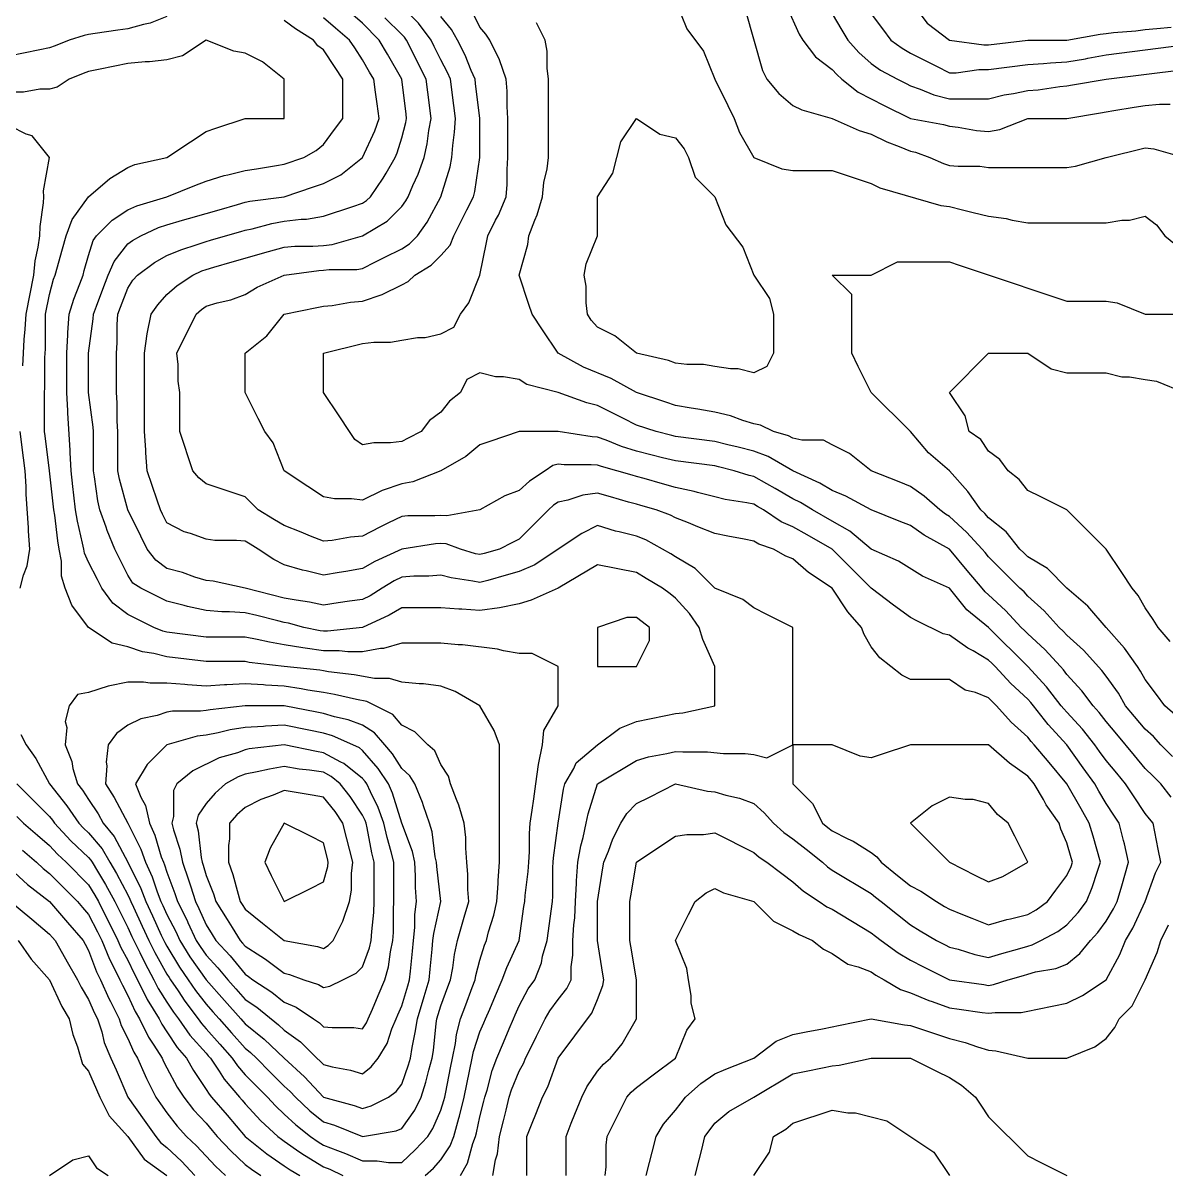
# Model space of a CAD drawing. Header units: inches. Extents: x 794995 to 811195, y 2485918 to 2508058.
# Drawn here: x 802805 to 803681, y 2505212 to 2506091 of the extents above; entities that cross this region are included whole.
import ezdxf

# ---------------------------------------------------------------- set-up
doc = ezdxf.new("R2010")
doc.units = ezdxf.units.IN
doc.header["$MEASUREMENT"] = 0
doc.layers.add('contour', color=7, linetype='Continuous')

msp = doc.modelspace()

# ---------------------------------------------------------------- linework, layer by layer
at = {"layer": 'contour'}
for points in [[(803472.3, 2506125.5), (803498.02, 2506091.22), (803515.16, 2506078.36), (803541.41, 2506074.61), (803545.16, 2506074.61), (803575.16, 2506078.36), (803605.16, 2506078.36), (803630.54, 2506082.98), (803635.16, 2506083.36), (803640.87, 2506084.08), (803657.96, 2506085.56), (803665.16, 2506086.54), (803674.16, 2506087.36), (803685.16, 2506088.36)], [(803305.16, 2506108.36), (803313.73, 2506086.93), (803326.59, 2506069.79), (803335.16, 2506048.36), (803345.16, 2506028.36), (803350.16, 2506018.36), (803354.25, 2506007.45), (803365.16, 2505988.36), (803386.59, 2505979.79), (803395.16, 2505978.36), (803425.16, 2505978.36), (803455.16, 2505968.36), (803461.83, 2505965.03), (803508.49, 2505951.69), (803515.16, 2505950.86), (803525.16, 2505948.36), (803533.16, 2505946.36), (803545.16, 2505943.36), (803558.49, 2505941.69), (803563.16, 2505940.36), (803575.16, 2505938.36), (803635.16, 2505938.36), (803647.16, 2505940.36), (803653.16, 2505940.36), (803665.16, 2505943.36), (803673.73, 2505936.93), (803680.16, 2505928.36), (803688.49, 2505921.69)], [(803165.16, 2505208.36), (803167.16, 2505220.36), (803168.49, 2505225.03), (803170.16, 2505238.36), (803173.16, 2505250.36), (803175.16, 2505258.36), (803177.66, 2505268.36), (803179.44, 2505274.08), (803185.16, 2505288.36), (803188.69, 2505294.83), (803190.16, 2505298.36), (803195.16, 2505308.36), (803198.49, 2505315.03), (803205.16, 2505328.36), (803208.84, 2505334.68), (803215.16, 2505343.36), (803221.83, 2505351.69), (803225.16, 2505358.36), (803225.16, 2505368.36), (803226.41, 2505377.11), (803226.41, 2505388.36), (803227.16, 2505400.36), (803227.79, 2505405.73), (803228.49, 2505418.36), (803229.28, 2505432.48), (803229.28, 2505434.24), (803230.16, 2505448.36), (803232.53, 2505460.99), (803234.25, 2505467.45), (803236.59, 2505478.36), (803238.1, 2505485.42), (803245.16, 2505508.36), (803275.16, 2505526.36), (803284.39, 2505529.13), (803298.49, 2505531.69), (803305.16, 2505533.36), (803310.61, 2505532.91), (803329.7, 2505532.91), (803341.83, 2505531.69), (803358.49, 2505531.69), (803365.16, 2505530.86), (803375.16, 2505528.36), (803395.16, 2505538.36), (803395.16, 2505628.36), (803375.16, 2505638.36), (803365.16, 2505643.36), (803356.59, 2505649.79), (803335.16, 2505658.36), (803320.16, 2505673.36), (803305.16, 2505682.36), (803301.41, 2505684.61), (803295.16, 2505688.36), (803282.22, 2505695.42), (803275.16, 2505698.36), (803261.83, 2505701.69), (803259.01, 2505702.21), (803245.16, 2505706.36), (803233.16, 2505700.36), (803215.16, 2505688.36), (803197.16, 2505676.36), (803185.16, 2505671.22), (803175.16, 2505668.36), (803161.16, 2505664.36), (803155.16, 2505662.65), (803149.7, 2505663.82), (803133.16, 2505666.36), (803125.16, 2505668.36), (803115.93, 2505667.59), (803104.39, 2505667.59), (803095.16, 2505666.93), (803089.44, 2505664.08), (803080.16, 2505658.36), (803070.87, 2505652.65), (803065.16, 2505649.79), (803055.16, 2505648.36), (803046.41, 2505647.11), (803035.16, 2505645.5), (803024.57, 2505647.77), (803014.39, 2505649.13), (803005.16, 2505650.86), (802975.16, 2505658.36), (802950.61, 2505663.82), (802945.16, 2505664.36), (802936.59, 2505666.93), (802927.16, 2505670.36), (802915.16, 2505673.36), (802906.59, 2505679.79), (802900.16, 2505688.36), (802895.16, 2505698.36), (802885.16, 2505718.36), (802878.84, 2505742.05), (802877.66, 2505748.36), (802877.66, 2505778.36), (802877.16, 2505786.36), (802877.16, 2505800.36), (802876.59, 2505808.36), (802876.59, 2505838.36), (802877.16, 2505846.36), (802877.16, 2505860.36), (802877.66, 2505868.36), (802879.7, 2505873.82), (802885.16, 2505888.36), (802889.16, 2505894.36), (802892.66, 2505898.36), (802905.69, 2505907.83), (802915.16, 2505913.36), (802925.75, 2505917.77), (802938.49, 2505921.69), (802945.16, 2505924.08), (802948.49, 2505925.03), (802960.16, 2505928.36), (802971.83, 2505931.69), (802975.16, 2505932.65), (802980.61, 2505933.82), (802995.69, 2505937.83), (803005.16, 2505939.61), (803018.02, 2505941.22), (803022.3, 2505941.22), (803035.16, 2505943.36), (803057.66, 2505950.86), (803065.16, 2505953.36), (803068.16, 2505955.36), (803071.16, 2505958.36), (803081.04, 2505972.48), (803083.16, 2505976.36), (803090.16, 2505988.36), (803091.63, 2505991.89), (803095.16, 2506003.36), (803098.32, 2506015.2), (803098.91, 2506018.36), (803098.49, 2506021.69), (803095.16, 2506048.36), (803084.25, 2506067.45), (803078.02, 2506078.36), (803065.16, 2506091.22), (803055.93, 2506099.13)], [(803221.16, 2505208.36), (803221.16, 2505238.36), (803225.16, 2505248.36), (803228.02, 2505255.5), (803233.16, 2505268.36), (803237.16, 2505276.36), (803245.16, 2505288.36), (803249.77, 2505293.75), (803255.16, 2505298.36), (803264.25, 2505309.27), (803275.16, 2505328.36), (803275.16, 2505358.36), (803270.87, 2505384.08), (803270.16, 2505388.36), (803270.16, 2505418.36), (803270.87, 2505422.65), (803275.16, 2505448.36), (803293.16, 2505460.36), (803305.16, 2505468.36), (803313.73, 2505469.79), (803326.59, 2505469.79), (803335.16, 2505470.86), (803365.16, 2505455.86), (803369.16, 2505452.36), (803375.16, 2505448.36), (803386.59, 2505439.79), (803395.16, 2505433.36), (803403.16, 2505426.36), (803415.16, 2505418.36), (803421.16, 2505414.36), (803425.16, 2505412.36), (803455.16, 2505394.36), (803458.49, 2505391.69), (803462.66, 2505388.36), (803475.69, 2505378.89), (803485.16, 2505373.36), (803495.16, 2505368.36), (803515.16, 2505358.36), (803541.41, 2505354.61), (803545.16, 2505354.08), (803548.91, 2505354.61), (803560.16, 2505358.36), (803571.83, 2505361.69), (803575.16, 2505362.65), (803581.16, 2505364.36), (803596.59, 2505366.93), (803605.16, 2505370.36), (803615.16, 2505378.36), (803623.16, 2505388.36), (803628.84, 2505394.68), (803635.16, 2505403.36), (803640.87, 2505412.65), (803643.73, 2505418.36), (803647.16, 2505430.36), (803652.3, 2505448.36), (803649.28, 2505462.48), (803648.49, 2505465.03), (803645.16, 2505478.36), (803641.16, 2505484.36), (803635.16, 2505493.36), (803629.7, 2505502.91), (803626.59, 2505508.36), (803617.66, 2505520.86), (803605.16, 2505538.36), (803590.76, 2505553.96), (803579.45, 2505568.36), (803577.56, 2505570.76), (803575.16, 2505573.36), (803562.12, 2505585.32), (803550.16, 2505598.36), (803547.66, 2505600.86), (803545.16, 2505603.36), (803533.16, 2505610.36), (803529.28, 2505612.48), (803515.16, 2505622.36), (803510.16, 2505623.36), (803490.16, 2505633.36), (803485.16, 2505635.86), (803472.3, 2505645.5), (803455.16, 2505658.36), (803425.16, 2505688.36), (803406.07, 2505699.27), (803395.16, 2505705.5), (803386.16, 2505709.36), (803372.66, 2505718.36), (803367.89, 2505721.09), (803365.16, 2505722.65), (803359.7, 2505723.82), (803343.16, 2505726.36), (803335.16, 2505728.36), (803321.83, 2505731.69), (803319.28, 2505732.48), (803305.16, 2505735.5), (803295.16, 2505738.36), (803281.16, 2505742.36), (803275.16, 2505744.08), (803271.83, 2505745.03), (803260.16, 2505748.36), (803248.32, 2505751.52), (803245.16, 2505752.65), (803240.54, 2505752.98), (803219.77, 2505752.98), (803215.16, 2505753.36), (803211.16, 2505752.36), (803205.16, 2505748.36), (803193.16, 2505740.36), (803185.16, 2505733.36), (803174.25, 2505729.27), (803155.16, 2505718.36), (803129.77, 2505713.75), (803125.16, 2505714.08), (803120.54, 2505713.75), (803099.77, 2505713.75), (803095.16, 2505713.36), (803085.16, 2505708.36), (803078.49, 2505705.03), (803065.16, 2505698.36), (803055.93, 2505697.59), (803041.83, 2505695.03), (803035.16, 2505694.36), (803025.16, 2505698.36), (803018.02, 2505701.22), (803005.16, 2505706.36), (802997.66, 2505710.86), (802985.16, 2505718.36), (802980.16, 2505723.36), (802975.16, 2505728.36), (802945.16, 2505738.36), (802939.7, 2505742.91), (802935.16, 2505748.36), (802925.16, 2505778.36), (802925.16, 2505808.36), (802923.73, 2505816.93), (802923.73, 2505829.79), (802922.66, 2505838.36), (802937.66, 2505868.36), (802941.63, 2505871.89), (802945.16, 2505874.36), (802953.73, 2505876.93), (802964.25, 2505879.27), (802975.16, 2505883.36), (802984.39, 2505889.13), (803005.16, 2505898.36), (803031.63, 2505901.89), (803035.16, 2505902.11), (803039.45, 2505902.65), (803060.87, 2505902.65), (803065.16, 2505903.36), (803075.16, 2505908.36), (803081.83, 2505911.69), (803095.16, 2505918.36), (803101.16, 2505922.36), (803107.16, 2505928.36), (803114.57, 2505938.95), (803125.16, 2505958.36), (803132.22, 2505981.3), (803133.73, 2505988.36), (803134.39, 2505997.59), (803135.75, 2506007.77), (803136.41, 2506018.36), (803135.16, 2506028.36), (803132.66, 2506048.36), (803130.38, 2506053.58), (803125.16, 2506063.36), (803120.16, 2506073.36), (803117.66, 2506078.36), (803108.02, 2506091.22), (803095.16, 2506104.08)], [(803685.16, 2505498.36), (803677.16, 2505508.36), (803671.16, 2505514.36), (803665.16, 2505520.36), (803656.98, 2505530.18), (803643.34, 2505546.54), (803635.16, 2505556.36), (803629.94, 2505563.14), (803625.16, 2505568.36), (803616.59, 2505579.79), (803605.16, 2505592.36), (803602.55, 2505595.75), (803600.16, 2505598.36), (803588.2, 2505611.4), (803575.16, 2505623.36), (803572.66, 2505625.86), (803570.16, 2505628.36), (803558.2, 2505641.4), (803545.16, 2505653.36), (803542.43, 2505655.63), (803540.16, 2505658.36), (803528.79, 2505672), (803515.16, 2505688.36), (803495.75, 2505698.95), (803485.16, 2505706.36), (803476.59, 2505709.79), (803455.16, 2505718.36), (803435.75, 2505728.95), (803425.16, 2505733.36), (803415.69, 2505738.89), (803395.16, 2505748.36), (803376.07, 2505759.27), (803365.16, 2505763.36), (803353.16, 2505766.36), (803345.16, 2505768.36), (803335.16, 2505770.86), (803305.16, 2505774.61), (803302.16, 2505775.36), (803290.16, 2505778.36), (803275.16, 2505783.36), (803265.16, 2505788.36), (803258.49, 2505791.69), (803245.16, 2505798.36), (803237.16, 2505800.36), (803215.16, 2505808.36), (803191.16, 2505814.36), (803185.16, 2505818.36), (803173.16, 2505820.36), (803167.16, 2505820.36), (803155.16, 2505823.36), (803145.16, 2505818.36), (803140.16, 2505808.36), (803131.83, 2505801.69), (803125.16, 2505793.36), (803116.59, 2505786.93), (803110.16, 2505778.36), (803100.16, 2505773.36), (803095.16, 2505770.86), (803086.59, 2505769.79), (803073.73, 2505769.79), (803065.16, 2505768.36), (803059.16, 2505772.36), (803055.16, 2505778.36), (803047.16, 2505790.36), (803035.16, 2505808.36), (803035.16, 2505838.36), (803065.16, 2505845.86), (803073.73, 2505846.93), (803086.59, 2505846.93), (803095.16, 2505848.36), (803107.16, 2505850.36), (803113.16, 2505850.36), (803125.16, 2505853.36), (803135.16, 2505858.36), (803140.16, 2505868.36), (803146.59, 2505876.93), (803155.16, 2505898.36), (803160.16, 2505923.36), (803161.16, 2505928.36), (803167.16, 2505940.36), (803169.28, 2505944.24), (803175.16, 2505958.36), (803175.93, 2505967.59), (803175.93, 2505979.13), (803176.59, 2505988.36), (803176.59, 2506018.36), (803175.93, 2506027.59), (803175.93, 2506039.13), (803175.16, 2506048.36), (803170.16, 2506063.36), (803162.66, 2506078.36), (803159.77, 2506082.98), (803155.16, 2506088.36), (803148.49, 2506101.69)], [(803358.49, 2506101.69), (803371.83, 2506055.03), (803375.16, 2506048.36), (803384.25, 2506037.45), (803395.16, 2506028.36), (803401.83, 2506025.03), (803425.16, 2506018.36), (803445.93, 2506009.13), (803455.16, 2506006.36), (803467.16, 2506000.36), (803476.59, 2505996.93), (803485.16, 2505993.36), (803489.16, 2505992.36), (803500.16, 2505988.36), (803510.54, 2505983.75), (803515.16, 2505982.36), (803521.83, 2505981.69), (803538.49, 2505981.69), (803545.16, 2505980.86), (803605.16, 2505980.86), (803611.83, 2505981.69), (803635.16, 2505988.36), (803665.16, 2505995.86), (803671.83, 2505995.03), (803695.16, 2505988.36)], [(803390.54, 2506103.75), (803399.77, 2506082.98), (803402.66, 2506078.36), (803412.3, 2506065.5), (803425.16, 2506055.86), (803428.69, 2506051.89), (803432.66, 2506048.36), (803445.16, 2506038.36), (803465.16, 2506028.36), (803485.16, 2506018.36), (803510.54, 2506013.75), (803515.16, 2506012.36), (803521.83, 2506011.69), (803535.93, 2506009.13), (803545.16, 2506008.36), (803553.73, 2506009.79), (803575.16, 2506018.36), (803605.16, 2506018.36), (803630.87, 2506022.65), (803635.16, 2506023.36), (803641.16, 2506024.36), (803656.59, 2506026.93), (803665.16, 2506028.36), (803676.07, 2506029.27), (803684.25, 2506029.27)], [(803425.16, 2506098.36), (803432.66, 2506085.86), (803437.16, 2506078.36), (803445.69, 2506068.89), (803455.16, 2506060.36), (803462.22, 2506055.42), (803475.16, 2506048.36), (803481.83, 2506045.03), (803485.16, 2506043.36), (803492.66, 2506040.86), (803503.16, 2506036.36), (803515.16, 2506033.36), (803545.16, 2506033.36), (803557.16, 2506036.36), (803564.25, 2506037.45), (803575.16, 2506039.79), (803583.16, 2506040.36), (803599.7, 2506042.91), (803605.16, 2506043.36), (803609.45, 2506044.08), (803635.16, 2506048.36), (803695.16, 2506055.86)], [(803455.16, 2506098.36), (803463.73, 2506086.93), (803470.16, 2506078.36), (803478.84, 2506072.05), (803485.16, 2506068.36), (803498.49, 2506061.69), (803505.16, 2506058.36), (803515.16, 2506053.36), (803520.16, 2506053.36), (803537.66, 2506055.86), (803545.16, 2506055.86), (803575.16, 2506059.61), (803587.16, 2506060.36), (803592.53, 2506060.99), (803605.16, 2506061.69), (803619.44, 2506064.08), (803621.31, 2506064.52), (803635.16, 2506067.11), (803695.16, 2506074.61)], [(802915.16, 2506096.36), (802902.3, 2506091.22), (802897.16, 2506090.36), (802885.16, 2506086.93), (802877.66, 2506085.86), (802860.16, 2506083.36), (802855.16, 2506082.65), (802851.63, 2506081.89), (802840.16, 2506078.36), (802829.45, 2506074.08), (802825.16, 2506072.36), (802817.66, 2506070.86), (802805.16, 2506068.36), (802795.16, 2506066.36)], [(803113.16, 2505208.36), (803119.44, 2505214.08), (803125.16, 2505220.36), (803132.36, 2505231.16), (803135.16, 2505238.36), (803139.01, 2505252.21), (803139.56, 2505253.96), (803143.16, 2505268.36), (803145.16, 2505278.36), (803149.16, 2505298.36), (803150.16, 2505303.36), (803155.16, 2505318.36), (803158.16, 2505325.36), (803159.45, 2505328.36), (803162.66, 2505335.86), (803167.16, 2505346.36), (803172.3, 2505358.36), (803175.69, 2505367.83), (803185.16, 2505388.36), (803188.91, 2505414.61), (803189.45, 2505418.36), (803189.77, 2505422.98), (803192.22, 2505441.3), (803192.66, 2505448.36), (803193.16, 2505456.36), (803193.16, 2505470.36), (803193.73, 2505478.36), (803195.16, 2505488.36), (803196.41, 2505497.11), (803198.02, 2505508.36), (803200.16, 2505523.36), (803203.16, 2505538.36), (803204.25, 2505549.27), (803215.16, 2505568.36), (803215.16, 2505598.36), (803195.16, 2505608.36), (803185.16, 2505608.36), (803173.16, 2505610.36), (803168.49, 2505611.69), (803141.83, 2505615.03), (803138.49, 2505615.03), (803125.16, 2505616.36), (803095.16, 2505616.36), (803081.31, 2505612.21), (803079.01, 2505612.21), (803065.16, 2505609.61), (803053.91, 2505609.61), (803047.16, 2505610.36), (803035.16, 2505610.36), (803021.04, 2505612.48), (803019.44, 2505612.65), (803005.16, 2505615.03), (802993.73, 2505616.93), (802984.39, 2505619.13), (802975.16, 2505620.86), (802945.16, 2505620.86), (802915.16, 2505624.61), (802912.16, 2505625.36), (802905.16, 2505628.36), (802891.83, 2505635.03), (802885.16, 2505638.36), (802873.73, 2505646.93), (802865.16, 2505658.36), (802861.83, 2505665.03), (802855.16, 2505678.36), (802852, 2505685.2), (802851.41, 2505688.36), (802850.54, 2505692.98), (802846.59, 2505709.79), (802845.16, 2505718.36), (802843.91, 2505729.61), (802843.16, 2505736.36), (802841.83, 2505748.36), (802841.04, 2505762.48), (802841.04, 2505764.24), (802839.28, 2505792.48), (802839.28, 2505794.24), (802838.49, 2505808.36), (802838.49, 2505838.36), (802839.28, 2505852.48), (802839.28, 2505854.24), (802840.16, 2505868.36), (802843.73, 2505879.79), (802848.49, 2505891.69), (802850.87, 2505898.36), (802851.83, 2505901.69), (802855.16, 2505913.36), (802858.69, 2505924.83), (802861.16, 2505928.36), (802873.16, 2505940.36), (802885.16, 2505948.36), (802892.22, 2505951.3), (802915.16, 2505958.36), (802936.59, 2505966.93), (802945.16, 2505970.36), (802959.01, 2505974.52), (802961.83, 2505975.03), (802975.16, 2505978.36), (802983.73, 2505979.79), (802999.16, 2505982.36), (803005.16, 2505983.36), (803020.16, 2505988.36), (803029.7, 2505993.82), (803035.16, 2505998.36), (803043.73, 2506009.79), (803050.16, 2506018.36), (803050.16, 2506048.36), (803044.16, 2506057.36), (803035.16, 2506070.86), (803030.87, 2506074.08), (803027.66, 2506078.36), (803013.73, 2506086.93), (803005.16, 2506093.36)], [(803140.16, 2505208.36), (803145.69, 2505217.83), (803149.7, 2505232.91), (803151.83, 2505238.36), (803152.55, 2505240.97), (803155.16, 2505253.36), (803158.16, 2505265.36), (803158.91, 2505268.36), (803160.61, 2505273.82), (803164.63, 2505288.89), (803168.02, 2505298.36), (803173.16, 2505310.36), (803177.66, 2505320.86), (803180.87, 2505328.36), (803182.16, 2505331.36), (803185.16, 2505338.36), (803192.22, 2505351.3), (803197.16, 2505358.36), (803202.3, 2505371.22), (803203.16, 2505376.36), (803206.59, 2505388.36), (803210.87, 2505418.36), (803211.16, 2505422.36), (803211.16, 2505444.36), (803211.41, 2505448.36), (803211.63, 2505451.89), (803215.16, 2505478.36), (803219.16, 2505504.36), (803220.16, 2505508.36), (803227.16, 2505520.36), (803229.01, 2505524.52), (803245.16, 2505538.36), (803262.3, 2505551.22), (803275.16, 2505556.36), (803285.16, 2505558.36), (803297.66, 2505560.86), (803305.16, 2505562.36), (803310.61, 2505562.91), (803335.16, 2505568.36), (803335.16, 2505598.36), (803325.93, 2505619.13), (803323.16, 2505628.36), (803315.75, 2505638.95), (803305.16, 2505650.86), (803300.87, 2505654.08), (803295.16, 2505658.36), (803282.66, 2505665.86), (803275.16, 2505670.36), (803245.16, 2505676.36), (803215.16, 2505658.36), (803194.39, 2505649.13), (803185.16, 2505646.36), (803170.16, 2505643.36), (803155.16, 2505641.22), (803141.31, 2505642.21), (803139.01, 2505642.21), (803125.16, 2505643.36), (803095.16, 2505643.36), (803085.69, 2505637.83), (803065.16, 2505628.36), (803038.16, 2505625.36), (803035.16, 2505625.36), (803032.55, 2505625.75), (803020.16, 2505628.36), (803008.32, 2505631.52), (803005.16, 2505632.11), (803000.16, 2505633.36), (802984.16, 2505637.36), (802975.16, 2505639.61), (802963.16, 2505640.36), (802957.16, 2505640.36), (802945.16, 2505641.22), (802931.04, 2505644.24), (802928.49, 2505645.03), (802915.16, 2505648.36), (802908.49, 2505651.69), (802895.16, 2505658.36), (802889.16, 2505662.36), (802885.16, 2505668.36), (802878.49, 2505681.69), (802875.16, 2505688.36), (802869.28, 2505702.48), (802868.49, 2505705.03), (802863.73, 2505718.36), (802862.22, 2505725.42), (802859.77, 2505743.75), (802858.91, 2505748.36), (802858.91, 2505778.36), (802858.69, 2505781.89), (802855.16, 2505808.36), (802855.16, 2505838.36), (802858.69, 2505864.83), (802858.91, 2505868.36), (802861.16, 2505874.36), (802866.07, 2505887.45), (802870.16, 2505898.36), (802874.72, 2505908.8), (802885.16, 2505922.36), (802888.69, 2505924.83), (802895.16, 2505928.36), (802908.84, 2505934.68), (802915.16, 2505936.93), (802927.16, 2505940.36), (802931.83, 2505941.69), (802945.16, 2505945.5), (802955.16, 2505948.36), (802969.16, 2505952.36), (802975.16, 2505954.08), (802978.69, 2505954.83), (803005.16, 2505958.36), (803027.66, 2505965.86), (803035.16, 2505968.36), (803048.49, 2505975.03), (803065.16, 2505988.36), (803074.63, 2506008.89), (803078.02, 2506018.36), (803076.41, 2506029.61), (803075.16, 2506038.36), (803073.73, 2506048.36), (803070.61, 2506053.82), (803065.16, 2506063.36), (803059.16, 2506072.36), (803055.16, 2506078.36), (803044.39, 2506087.59), (803035.16, 2506095.5)], [(803191.16, 2505208.36), (803191.16, 2505238.36), (803195.16, 2505248.36), (803198.02, 2505255.5), (803203.16, 2505268.36), (803207.16, 2505276.36), (803215.16, 2505298.36), (803228.02, 2505315.5), (803237.66, 2505328.36), (803240.87, 2505332.65), (803245.16, 2505343.36), (803249.45, 2505354.08), (803250.16, 2505358.36), (803249.45, 2505362.65), (803245.16, 2505388.36), (803245.16, 2505418.36), (803249.45, 2505444.08), (803250.16, 2505448.36), (803253.73, 2505456.93), (803257.16, 2505466.36), (803263.16, 2505478.36), (803267.66, 2505485.86), (803275.16, 2505493.36), (803285.16, 2505498.36), (803305.16, 2505508.36), (803329.7, 2505502.91), (803335.16, 2505502.36), (803343.73, 2505499.79), (803354.25, 2505497.45), (803365.16, 2505493.36), (803373.16, 2505486.36), (803380.16, 2505478.36), (803388.1, 2505471.3), (803395.16, 2505466.36), (803405.16, 2505458.36), (803417.66, 2505448.36), (803421.63, 2505444.83), (803425.16, 2505442.36), (803455.16, 2505424.36), (803458.49, 2505421.69), (803462.66, 2505418.36), (803475.16, 2505408.36), (803485.16, 2505400.36), (803492.66, 2505395.86), (803505.16, 2505388.36), (803511.83, 2505385.03), (803515.16, 2505383.36), (803521.83, 2505381.69), (803534.57, 2505377.77), (803545.16, 2505375.5), (803555.16, 2505378.36), (803569.16, 2505382.36), (803575.16, 2505384.08), (803578.49, 2505385.03), (803585.16, 2505388.36), (803598.1, 2505395.42), (803605.16, 2505400.36), (803613.73, 2505409.79), (803620.16, 2505418.36), (803624.57, 2505428.95), (803628.49, 2505441.69), (803630.87, 2505448.36), (803625.16, 2505468.36), (803622.3, 2505478.36), (803616.07, 2505489.27), (803605.16, 2505508.36), (803591.52, 2505524.72), (803580.16, 2505538.36), (803577.77, 2505540.97), (803575.16, 2505544.36), (803562.53, 2505555.73), (803551.16, 2505568.36), (803548.02, 2505571.22), (803545.16, 2505574.36), (803535.16, 2505578.36), (803527.16, 2505580.36), (803515.16, 2505588.36), (803485.16, 2505588.36), (803478.49, 2505591.69), (803461.83, 2505605.03), (803455.16, 2505613.36), (803449.7, 2505622.91), (803447.66, 2505628.36), (803437.16, 2505640.36), (803425.16, 2505658.36), (803407.16, 2505670.36), (803395.16, 2505680.86), (803389.7, 2505682.91), (803380.16, 2505688.36), (803368.91, 2505692.11), (803365.16, 2505694.36), (803357.66, 2505695.86), (803345.16, 2505698.36), (803335.16, 2505700.36), (803322.3, 2505705.5), (803315.16, 2505708.36), (803305.16, 2505712.36), (803301.16, 2505714.36), (803290.16, 2505718.36), (803278.49, 2505721.69), (803275.16, 2505722.65), (803269.16, 2505724.36), (803255.16, 2505728.36), (803245.16, 2505731.22), (803233.91, 2505729.61), (803222.66, 2505725.86), (803215.16, 2505724.36), (803211.63, 2505721.89), (803207.66, 2505718.36), (803185.16, 2505695.86), (803180.16, 2505693.36), (803170.16, 2505688.36), (803158.49, 2505685.03), (803155.16, 2505684.08), (803151.63, 2505684.83), (803140.16, 2505688.36), (803129.16, 2505692.36), (803125.16, 2505692.65), (803121.16, 2505692.36), (803095.16, 2505688.36), (803074.63, 2505678.89), (803065.16, 2505673.36), (803052.3, 2505671.22), (803047.16, 2505670.36), (803035.16, 2505668.36), (803021.83, 2505671.69), (803019.01, 2505672.21), (803005.16, 2505676.36), (802997.16, 2505680.36), (802985.16, 2505688.36), (802978.91, 2505692.11), (802975.16, 2505694.36), (802968.49, 2505695.03), (802951.83, 2505695.03), (802945.16, 2505695.86), (802933.16, 2505700.36), (802928.49, 2505701.69), (802915.16, 2505708.36), (802911.83, 2505715.03), (802910.16, 2505718.36), (802907.66, 2505725.86), (802900.16, 2505748.36), (802899.01, 2505762.21), (802899.01, 2505764.52), (802898.02, 2505778.36), (802898.02, 2505838.36), (802900.16, 2505853.36), (802903.16, 2505868.36), (802908.1, 2505875.42), (802915.16, 2505883.36), (802923.16, 2505890.36), (802935.16, 2505898.36), (802942, 2505901.52), (802945.16, 2505902.65), (802951.16, 2505904.36), (802965.16, 2505908.36), (802975.16, 2505911.22), (802988.49, 2505915.03), (802993.16, 2505916.36), (803005.16, 2505919.79), (803013.16, 2505920.36), (803027.16, 2505920.36), (803035.16, 2505920.86), (803041.83, 2505921.69), (803065.16, 2505928.36), (803083.91, 2505939.61), (803095.16, 2505950.86), (803098.32, 2505955.2), (803100.16, 2505958.36), (803103.73, 2505966.93), (803107.79, 2505975.73), (803112.3, 2505988.36), (803114.57, 2505998.95), (803115.93, 2506009.13), (803117.66, 2506018.36), (803115.16, 2506038.36), (803113.91, 2506048.36), (803107.66, 2506060.86), (803102.66, 2506070.86), (803098.91, 2506078.36), (803097.3, 2506080.5), (803095.16, 2506082.65), (803082.3, 2506095.5)], [(803251.16, 2505208.36), (803251.83, 2505215.03), (803251.83, 2505231.69), (803252.66, 2505238.36), (803267.66, 2505268.36), (803271.16, 2505272.36), (803275.16, 2505275.86), (803288.02, 2505285.5), (803305.16, 2505298.36), (803313.73, 2505319.79), (803320.16, 2505328.36), (803317.16, 2505340.36), (803317.16, 2505346.36), (803315.16, 2505358.36), (803313.73, 2505366.93), (803305.16, 2505388.36), (803315.16, 2505408.36), (803320.16, 2505418.36), (803328.49, 2505425.03), (803335.16, 2505428.36), (803341.83, 2505425.03), (803365.16, 2505418.36), (803380.16, 2505403.36), (803395.16, 2505395.86), (803399.77, 2505392.98), (803410.16, 2505388.36), (803418.49, 2505381.69), (803425.16, 2505378.36), (803437.16, 2505370.36), (803445.16, 2505368.36), (803455.16, 2505364.36), (803458.69, 2505361.89), (803465.16, 2505358.36), (803477.66, 2505350.86), (803485.16, 2505348.36), (803499.28, 2505342.48), (803501.83, 2505341.69), (803515.16, 2505336.93), (803522.66, 2505335.86), (803540.16, 2505333.36), (803545.16, 2505332.65), (803550.16, 2505333.36), (803570.16, 2505333.36), (803575.16, 2505334.36), (803582.66, 2505335.86), (803595.16, 2505338.36), (803605.16, 2505340.36), (803617.16, 2505346.36), (803635.16, 2505358.36), (803645.75, 2505377.77), (803650.16, 2505388.36), (803655.69, 2505397.83), (803665.16, 2505418.36), (803673.16, 2505440.36), (803677.16, 2505448.36), (803675.16, 2505458.36), (803671.16, 2505478.36), (803668.49, 2505481.69), (803665.16, 2505485.86), (803656.16, 2505499.36), (803650.16, 2505508.36), (803643.34, 2505516.54), (803635.16, 2505526.36), (803630.16, 2505533.36), (803626.59, 2505538.36), (803617.16, 2505550.36), (803605.16, 2505563.36), (803602.76, 2505565.96), (803600.87, 2505568.36), (803589.56, 2505582.76), (803575.16, 2505598.36), (803545.16, 2505628.36), (803528.49, 2505641.69), (803515.16, 2505658.36), (803494.39, 2505667.59), (803475.93, 2505679.13), (803455.16, 2505688.36), (803438.79, 2505702), (803425.16, 2505709.79), (803410.16, 2505718.36), (803400.87, 2505724.08), (803395.16, 2505726.93), (803381.52, 2505734.72), (803375.16, 2505738.36), (803365.16, 2505744.08), (803361.63, 2505744.83), (803350.16, 2505748.36), (803338.16, 2505751.36), (803335.16, 2505752.11), (803305.16, 2505755.86), (803295.16, 2505758.36), (803287.16, 2505760.36), (803275.16, 2505763.36), (803263.73, 2505766.93), (803251.83, 2505771.69), (803245.16, 2505774.08), (803241.16, 2505774.36), (803215.16, 2505778.36), (803185.16, 2505778.36), (803162.66, 2505770.86), (803155.16, 2505768.36), (803144.25, 2505759.27), (803125.16, 2505748.36), (803103.73, 2505739.79), (803095.16, 2505738.36), (803080.16, 2505733.36), (803065.16, 2505725.86), (803056.59, 2505726.93), (803043.73, 2505726.93), (803035.16, 2505728.36), (803023.16, 2505736.36), (803005.16, 2505748.36), (802996.59, 2505769.79), (802990.16, 2505778.36), (802985.16, 2505788.36), (802975.16, 2505808.36), (802975.16, 2505838.36), (802991.83, 2505851.69), (803005.16, 2505868.36), (803030.16, 2505873.36), (803035.16, 2505874.36), (803041.83, 2505875.03), (803055.93, 2505877.59), (803065.16, 2505878.36), (803080.16, 2505883.36), (803095.16, 2505890.86), (803100.16, 2505893.36), (803105.16, 2505898.36), (803117.66, 2505905.86), (803125.16, 2505913.36), (803132.22, 2505921.3), (803135.16, 2505928.36), (803141.83, 2505941.69), (803145.16, 2505948.36), (803150.16, 2505958.36), (803151.16, 2505962.36), (803155.16, 2505988.36), (803155.16, 2506018.36), (803151.83, 2506045.03), (803151.41, 2506048.36), (803148.49, 2506055.03), (803143.73, 2506066.93), (803138.02, 2506078.36), (803133.34, 2506086.54), (803125.16, 2506096.36)], [(803686.16, 2505529.36), (803677.16, 2505538.36), (803671.47, 2505544.68), (803665.16, 2505550.36), (803656.98, 2505560.18), (803650.16, 2505568.36), (803644.63, 2505577.83), (803635.16, 2505590.86), (803632, 2505595.2), (803617.79, 2505610.99), (803605.16, 2505622.36), (803602.3, 2505625.5), (803599.16, 2505628.36), (803587.79, 2505640.99), (803575.16, 2505652.36), (803572.3, 2505655.5), (803569.16, 2505658.36), (803557.16, 2505670.36), (803545.16, 2505682.36), (803542.43, 2505685.63), (803540.16, 2505688.36), (803528.2, 2505701.4), (803515.16, 2505713.36), (803512, 2505715.2), (803507.66, 2505718.36), (803495.75, 2505728.95), (803485.16, 2505736.36), (803476.59, 2505739.79), (803455.16, 2505748.36), (803438.49, 2505761.69), (803425.16, 2505768.36), (803418.49, 2505771.69), (803401.83, 2505771.69), (803395.16, 2505773.36), (803391.83, 2505775.03), (803380.16, 2505778.36), (803370.16, 2505783.36), (803365.16, 2505784.36), (803356.59, 2505786.93), (803347.16, 2505790.36), (803335.16, 2505793.36), (803322.3, 2505795.5), (803317.16, 2505796.36), (803305.16, 2505798.36), (803297.66, 2505800.86), (803275.16, 2505808.36), (803255.75, 2505818.95), (803234.57, 2505827.77), (803215.16, 2505838.36), (803203.16, 2505856.36), (803195.16, 2505868.36), (803192.66, 2505875.86), (803185.16, 2505898.36), (803191.83, 2505921.69), (803192.66, 2505928.36), (803197.16, 2505940.36), (803199.01, 2505944.52), (803203.16, 2505958.36), (803204.25, 2505969.27), (803206.59, 2505979.79), (803207.66, 2505988.36), (803207.66, 2506048.36), (803206.59, 2506056.93), (803206.59, 2506069.79), (803205.16, 2506078.36), (803198.49, 2506091.69)], [(802803.16, 2505546.36), (802807.16, 2505538.36), (802814.57, 2505527.77), (802825.16, 2505508.36), (802838.49, 2505491.69), (802847.66, 2505478.36), (802851.29, 2505474.49), (802855.16, 2505470.86), (802865.44, 2505458.65), (802871.52, 2505448.36), (802876.59, 2505439.79), (802885.16, 2505423.36), (802886.83, 2505420.03), (802887.47, 2505418.36), (802889.45, 2505414.08), (802896.21, 2505399.41), (802901.31, 2505388.36), (802905.93, 2505379.13), (802915.16, 2505362.65), (802916.78, 2505359.98), (802917.89, 2505358.36), (802923.73, 2505349.79), (802928.87, 2505342.08), (802939.16, 2505328.36), (802941.63, 2505324.83), (802945.16, 2505320.86), (802955.75, 2505308.95), (802965.16, 2505298.36), (802969.16, 2505292.36), (802975.16, 2505285.5), (802992.3, 2505268.36), (802998.49, 2505261.69), (803005.16, 2505255.5), (803014.05, 2505247.25), (803025.16, 2505238.36), (803031.02, 2505234.22), (803035.16, 2505231.69), (803046.07, 2505227.45), (803052.12, 2505225.32), (803065.16, 2505219.61), (803076.41, 2505219.61), (803085.16, 2505218.36), (803095.16, 2505218.36), (803105.59, 2505227.93), (803115.16, 2505238.36), (803119.16, 2505244.36), (803125.16, 2505258.36), (803127.56, 2505265.96), (803128.16, 2505268.36), (803128.91, 2505272.11), (803132.66, 2505290.86), (803134.16, 2505298.36), (803136.41, 2505309.61), (803137.16, 2505316.36), (803140.16, 2505328.36), (803144.25, 2505339.27), (803149.16, 2505352.36), (803151.41, 2505358.36), (803152, 2505361.52), (803155.16, 2505373.36), (803158.69, 2505384.83), (803160.16, 2505388.36), (803161.83, 2505395.03), (803165.75, 2505407.77), (803168.02, 2505418.36), (803169.01, 2505432.21), (803169.01, 2505434.52), (803170.16, 2505448.36), (803170.16, 2505538.36), (803166.07, 2505549.27), (803155.16, 2505568.36), (803136.07, 2505579.27), (803125.16, 2505583.36), (803111.83, 2505585.03), (803108.49, 2505585.03), (803095.16, 2505586.36), (803085.93, 2505589.13), (803074.39, 2505589.13), (803058.84, 2505592.05), (803039.16, 2505594.36), (803035.16, 2505595.03), (803032.3, 2505595.5), (803005.16, 2505598.36), (802978.32, 2505601.52), (802975.16, 2505602.11), (802945.16, 2505602.11), (802915.16, 2505605.86), (802905.16, 2505608.36), (802896.41, 2505609.61), (802885.16, 2505613.36), (802873.16, 2505616.36), (802855.16, 2505628.36), (802842.3, 2505645.5), (802837.16, 2505658.36), (802834.39, 2505667.59), (802834.39, 2505679.13), (802832.66, 2505688.36), (802831.47, 2505694.68), (802829.16, 2505714.36), (802828.49, 2505718.36), (802825.16, 2505748.36), (802821.83, 2505775.03), (802821.41, 2505778.36), (802821.41, 2505808.36), (802821.63, 2505811.89), (802821.63, 2505834.83), (802821.83, 2505838.36), (802822, 2505841.52), (802822, 2505865.2), (802822.16, 2505868.36), (802825.16, 2505883.36), (802828.32, 2505895.2), (802829.45, 2505898.36), (802835.16, 2505918.36), (802838.02, 2505928.36), (802842.53, 2505940.99), (802855.16, 2505958.36), (802871.31, 2505972.21), (802885.16, 2505980.86), (802890.61, 2505982.91), (802915.16, 2505988.36), (802933.16, 2506000.36), (802945.16, 2506008.36), (802952.66, 2506010.86), (802975.16, 2506018.36), (803005.16, 2506018.36), (803005.16, 2506048.36), (802988.49, 2506061.69), (802975.16, 2506068.36), (802966.59, 2506069.79), (802945.16, 2506078.36), (802927.16, 2506066.36), (802915.16, 2506063.36), (802901.83, 2506061.69), (802898.49, 2506061.69), (802885.16, 2506060.36), (802875.16, 2506058.36), (802862.66, 2506055.86), (802855.16, 2506054.36), (802850.87, 2506052.65), (802840.16, 2506048.36), (802831.16, 2506042.36), (802825.16, 2506040.86), (802817.66, 2506040.86), (802805.16, 2506038.36), (802795.16, 2506038.36)], [(802804.63, 2505828.89), (802805.16, 2505838.36), (802805.75, 2505848.95), (802806.59, 2505856.93), (802807.16, 2505868.36), (802813.16, 2505898.36), (802814.25, 2505909.27), (802816.59, 2505919.79), (802817.66, 2505928.36), (802818.1, 2505935.42), (802820.54, 2505953.75), (802820.87, 2505958.36), (802820.54, 2505962.98), (802825.16, 2505988.36), (802811.83, 2506005.03), (802807.16, 2506006.36), (802795.16, 2506012.36)], [(803688.1, 2505561.3), (803680.16, 2505568.36), (803673.73, 2505576.93), (803665.16, 2505588.36), (803661.63, 2505594.83), (803659.16, 2505598.36), (803649.28, 2505612.48), (803635.16, 2505628.36), (803621.31, 2505644.52), (803605.16, 2505658.36), (803590.16, 2505673.36), (803575.16, 2505682.36), (803572.16, 2505685.36), (803569.16, 2505688.36), (803558.49, 2505701.69), (803545.16, 2505712.36), (803542.3, 2505715.5), (803539.16, 2505718.36), (803529.28, 2505732.48), (803515.16, 2505748.36), (803499.01, 2505762.21), (803485.16, 2505778.36), (803455.16, 2505808.36), (803445.16, 2505828.36), (803440.16, 2505838.36), (803440.16, 2505883.36), (803425.16, 2505898.36), (803455.16, 2505898.36), (803475.16, 2505908.36), (803515.16, 2505908.36), (803522.66, 2505905.86), (803567.66, 2505890.86), (803575.16, 2505888.36), (803605.16, 2505878.36), (803635.16, 2505878.36), (803643.73, 2505876.93), (803665.16, 2505868.36), (803695.16, 2505868.36)], [(803684.25, 2505617.45), (803675.16, 2505628.36), (803671.16, 2505634.36), (803665.16, 2505643.36), (803659.7, 2505652.91), (803655.16, 2505658.36), (803647.16, 2505670.36), (803635.16, 2505688.36), (803605.16, 2505718.36), (803585.16, 2505728.36), (803575.16, 2505733.36), (803568.49, 2505741.69), (803560.16, 2505748.36), (803553.73, 2505756.93), (803545.16, 2505763.36), (803539.16, 2505772.36), (803530.16, 2505778.36), (803527.16, 2505790.36), (803515.16, 2505808.36), (803545.16, 2505838.36), (803575.16, 2505838.36), (803593.16, 2505826.36), (803605.16, 2505823.36), (803635.16, 2505823.36), (803647.16, 2505820.36), (803653.16, 2505820.36), (803665.16, 2505818.36), (803673.73, 2505816.93), (803695.16, 2505808.36)], [(802802.66, 2505658.36), (802805.16, 2505668.36), (802808.02, 2505675.5), (802810.16, 2505688.36), (802809.01, 2505702.21), (802809.01, 2505704.52), (802807.16, 2505730.36), (802807.16, 2505736.36), (802806.41, 2505748.36), (802805.16, 2505758.36), (802802.66, 2505778.36)], [(802800.16, 2505508.36), (802812.66, 2505495.86), (802825.16, 2505483.36), (802827.38, 2505480.58), (802828.91, 2505478.36), (802841.61, 2505464.81), (802855.16, 2505452.11), (802856.87, 2505450.08), (802857.89, 2505448.36), (802861.83, 2505441.69), (802868.13, 2505431.33), (802875.16, 2505418.36), (802878.49, 2505411.69), (802885.16, 2505398.36), (802888.32, 2505391.52), (802889.77, 2505388.36), (802894.39, 2505379.13), (802898.13, 2505371.33), (802905.16, 2505358.36), (802908.49, 2505351.69), (802915.16, 2505341.22), (802920.3, 2505333.5), (802924.16, 2505328.36), (802932.81, 2505316.01), (802945.16, 2505302.11), (802946.92, 2505300.13), (802948.49, 2505298.36), (802955.16, 2505288.36), (802959.01, 2505282.21), (802970.87, 2505268.36), (802972.85, 2505266.05), (802975.16, 2505263.36), (802987.16, 2505250.36), (803000.16, 2505238.36), (803002.94, 2505236.14), (803005.16, 2505234.61), (803017.16, 2505226.36), (803020.68, 2505223.88), (803035.16, 2505215.03), (803039.96, 2505213.16), (803050.16, 2505208.36)], [(802800.16, 2505483.36), (802805.16, 2505478.36), (802815.93, 2505469.13), (802825.16, 2505461.22), (802831.37, 2505454.57), (802838.02, 2505448.36), (802855.16, 2505431.22), (802860.02, 2505423.23), (802862.66, 2505418.36), (802877.66, 2505388.36), (802879.87, 2505383.07), (802885.16, 2505373.36), (802890.02, 2505363.23), (802892.66, 2505358.36), (802900.16, 2505343.36), (802909.16, 2505328.36), (802911.16, 2505324.36), (802915.16, 2505318.36), (802923.16, 2505306.36), (802930.16, 2505298.36), (802935.56, 2505288.76), (802945.16, 2505274.36), (802947.47, 2505270.67), (802949.45, 2505268.36), (802961.31, 2505254.52), (802975.16, 2505238.36), (802991.83, 2505225.03), (803005.16, 2505215.86), (803009.6, 2505212.81), (803017.16, 2505208.36)], [(802804.39, 2505457.59), (802815.16, 2505448.36), (802820.36, 2505443.56), (802825.16, 2505439.79), (802835.87, 2505429.08), (802846.59, 2505418.36), (802850.54, 2505413.75), (802855.16, 2505408.36), (802861.83, 2505395.03), (802865.16, 2505388.36), (802871.04, 2505374.24), (802873.16, 2505370.36), (802879.16, 2505358.36), (802881.02, 2505354.22), (802885.16, 2505346.36), (802890.78, 2505333.99), (802894.16, 2505328.36), (802901.16, 2505314.36), (802905.16, 2505308.36), (802911.41, 2505298.36), (802912.55, 2505295.75), (802915.16, 2505290.86), (802922.98, 2505276.19), (802928.02, 2505268.36), (802935.56, 2505258.76), (802945.16, 2505248.36), (802949.77, 2505242.98), (802953.73, 2505238.36), (802964.05, 2505227.25), (802975.16, 2505216.93), (802979.96, 2505213.16), (802987.16, 2505208.36)], [(802795.16, 2505443.36), (802808.2, 2505431.4), (802825.16, 2505418.36), (802839.01, 2505402.21), (802850.87, 2505388.36), (802852.43, 2505385.63), (802855.16, 2505380.86), (802861.16, 2505364.36), (802864.16, 2505358.36), (802870.68, 2505343.88), (802871.83, 2505341.69), (802878.49, 2505328.36), (802880.16, 2505323.36), (802885.16, 2505313.36), (802889.77, 2505302.98), (802892.66, 2505298.36), (802898.49, 2505285.03), (802899.44, 2505282.65), (802906.59, 2505268.36), (802910.16, 2505263.36), (802915.16, 2505256.36), (802922.98, 2505246.19), (802930.16, 2505238.36), (802937.96, 2505231.16), (802952.36, 2505215.56), (802960.16, 2505208.36)], [(802795.16, 2505418.36), (802811.52, 2505404.72), (802825.16, 2505393.36), (802827.47, 2505390.67), (802829.45, 2505388.36), (802835.16, 2505378.36), (802838.79, 2505372), (802846.59, 2505358.36), (802849.44, 2505352.65), (802855.16, 2505343.36), (802859.6, 2505332.81), (802861.83, 2505328.36), (802865.16, 2505318.36), (802867.16, 2505310.36), (802872.3, 2505298.36), (802876.16, 2505289.36), (802885.16, 2505268.36), (802897.66, 2505250.86), (802906.59, 2505238.36), (802910.36, 2505233.56), (802915.16, 2505229.79), (802926.27, 2505219.47), (802936.59, 2505208.36)], [(803282.66, 2505208.36), (803285.16, 2505218.36), (803287.16, 2505226.36), (803290.16, 2505238.36), (803295.93, 2505247.59), (803305.16, 2505258.36), (803309.45, 2505264.08), (803312.66, 2505268.36), (803324.57, 2505278.95), (803335.16, 2505286.36), (803343.73, 2505289.79), (803365.16, 2505298.36), (803382.3, 2505311.22), (803395.16, 2505316.36), (803405.16, 2505318.36), (803417.66, 2505320.86), (803425.16, 2505322.36), (803430.16, 2505323.36), (803455.16, 2505328.36), (803480.54, 2505323.75), (803485.16, 2505323.36), (803515.16, 2505313.36), (803527.16, 2505310.36), (803536.59, 2505306.93), (803545.16, 2505304.36), (803550.61, 2505303.82), (803575.16, 2505298.36), (803605.16, 2505298.36), (803626.59, 2505306.93), (803635.16, 2505313.36), (803641.83, 2505321.69), (803645.16, 2505328.36), (803655.16, 2505338.36), (803665.16, 2505358.36), (803674.39, 2505379.13), (803677.16, 2505388.36), (803683.16, 2505400.36)], [(802801.16, 2505388.36), (802811.04, 2505374.24), (802825.16, 2505358.36), (802834.63, 2505337.83), (802840.16, 2505328.36), (802843.16, 2505316.36), (802846.59, 2505306.93), (802850.54, 2505293.75), (802855.16, 2505288.36), (802861.16, 2505274.36), (802863.73, 2505268.36), (802870.87, 2505254.08), (802885.16, 2505238.36), (802897.79, 2505220.99), (802915.16, 2505208.36)], [(803320.16, 2505208.36), (803323.16, 2505220.36), (803325.16, 2505228.36), (803327.66, 2505238.36), (803330.87, 2505242.65), (803335.16, 2505248.36), (803346.07, 2505257.45), (803365.16, 2505268.36), (803395.16, 2505286.36), (803405.16, 2505288.36), (803417.66, 2505290.86), (803425.16, 2505292.36), (803430.61, 2505292.91), (803455.16, 2505298.36), (803485.16, 2505298.36), (803505.16, 2505288.36), (803515.16, 2505283.36), (803524.39, 2505277.59), (803535.16, 2505268.36), (803539.16, 2505262.36), (803545.16, 2505253.36), (803575.16, 2505223.36), (803585.16, 2505218.36), (803605.16, 2505208.36)], [(803365.16, 2505208.36), (803377.16, 2505226.36), (803380.16, 2505238.36), (803389.7, 2505243.82), (803395.16, 2505248.36), (803425.16, 2505258.36), (803437.16, 2505256.36), (803443.16, 2505256.36), (803467.16, 2505250.36), (803503.16, 2505226.36), (803515.16, 2505208.36)], [(802825.16, 2505208.36), (802843.16, 2505220.36), (802855.16, 2505223.36), (802861.16, 2505214.36), (802870.16, 2505208.36)]]:
    msp.add_lwpolyline(points, dxfattribs=at)
for points in [[(803365.16, 2505823.36), (803353.16, 2505826.36), (803347.16, 2505826.36), (803335.16, 2505828.36), (803326.59, 2505829.79), (803313.73, 2505829.79), (803305.16, 2505830.86), (803299.7, 2505832.91), (803275.16, 2505838.36), (803258.49, 2505851.69), (803245.16, 2505858.36), (803240.54, 2505863.75), (803237.66, 2505868.36), (803236.59, 2505876.93), (803236.59, 2505889.79), (803235.16, 2505898.36), (803236.59, 2505906.93), (803245.16, 2505928.36), (803245.16, 2505958.36), (803257.16, 2505976.36), (803263.16, 2506000.36), (803275.16, 2506018.36), (803293.16, 2506006.36), (803305.16, 2506003.36), (803311.83, 2505995.03), (803315.16, 2505988.36), (803320.16, 2505973.36), (803335.16, 2505958.36), (803343.73, 2505936.93), (803356.59, 2505919.79), (803365.16, 2505898.36), (803377.16, 2505880.36), (803380.16, 2505868.36), (803380.16, 2505838.36), (803375.16, 2505828.36)], [(803275.16, 2505598.36), (803285.16, 2505618.36), (803285.16, 2505628.36), (803279.45, 2505632.65), (803275.16, 2505635.86), (803267.66, 2505635.86), (803245.16, 2505628.36), (803245.16, 2505598.36)], [(803095.16, 2505244.36), (803105.16, 2505258.36), (803110.16, 2505268.36), (803113.73, 2505279.79), (803115.93, 2505289.13), (803118.49, 2505298.36), (803119.44, 2505304.08), (803121.63, 2505324.83), (803122.16, 2505328.36), (803125.16, 2505338.36), (803130.61, 2505352.91), (803132.66, 2505358.36), (803134.39, 2505367.59), (803135.75, 2505377.77), (803138.02, 2505388.36), (803143.16, 2505406.36), (803146.59, 2505418.36), (803145.93, 2505427.59), (803145.93, 2505439.13), (803145.16, 2505448.36), (803144.25, 2505459.27), (803144.25, 2505467.45), (803143.16, 2505478.36), (803139.01, 2505492.21), (803137.16, 2505496.36), (803132.66, 2505508.36), (803131.16, 2505514.36), (803125.16, 2505523.36), (803120.54, 2505533.75), (803115.16, 2505538.36), (803105.16, 2505548.36), (803095.16, 2505553.36), (803088.49, 2505561.69), (803075.16, 2505568.36), (803068.32, 2505571.52), (803060.54, 2505572.98), (803043.73, 2505576.93), (803035.16, 2505578.36), (803023.16, 2505580.36), (803018.2, 2505581.4), (803005.16, 2505583.36), (802990.87, 2505584.08), (802989.28, 2505584.24), (802975.16, 2505585.03), (802961.04, 2505584.24), (802959.28, 2505584.24), (802945.16, 2505583.36), (802931.04, 2505584.24), (802929.01, 2505584.52), (802915.16, 2505585.5), (802902.3, 2505585.5), (802897.16, 2505586.36), (802885.16, 2505586.36), (802870.16, 2505583.36), (802855.16, 2505578.36), (802846.59, 2505576.93), (802840.16, 2505568.36), (802837.16, 2505556.36), (802838.49, 2505551.69), (802837.16, 2505538.36), (802842.3, 2505525.5), (802843.16, 2505520.36), (802846.59, 2505508.36), (802850.36, 2505503.56), (802855.16, 2505496.36), (802862.36, 2505485.56), (802866.41, 2505478.36), (802874.81, 2505468.02), (802885.16, 2505448.36), (802895.16, 2505428.36), (802899.01, 2505418.36), (802904.11, 2505407.31), (802910.87, 2505392.65), (802912.85, 2505388.36), (802913.62, 2505386.82), (802915.16, 2505384.08), (802924.89, 2505368.09), (802931.52, 2505358.36), (802937.05, 2505350.25), (802945.16, 2505339.61), (802950.45, 2505333.66), (802955.16, 2505328.36), (802964.57, 2505317.77), (802975.16, 2505305.86), (802979.3, 2505302.5), (802983.73, 2505298.36), (802994.45, 2505287.65), (803005.16, 2505276.93), (803009.6, 2505272.81), (803013.73, 2505268.36), (803024.81, 2505258.02), (803035.16, 2505249.61), (803043.73, 2505246.93), (803065.16, 2505238.36), (803090.87, 2505242.65)], [(803065.16, 2505259.79), (803071.83, 2505261.69), (803085.16, 2505268.36), (803090.87, 2505272.65), (803095.16, 2505278.36), (803100.38, 2505293.14), (803101.83, 2505298.36), (803103.16, 2505306.36), (803105.59, 2505317.93), (803107.16, 2505328.36), (803112.3, 2505345.5), (803116.16, 2505358.36), (803116.98, 2505366.54), (803118.49, 2505381.69), (803119.16, 2505388.36), (803119.7, 2505393.82), (803125.16, 2505418.36), (803122, 2505445.2), (803121.83, 2505448.36), (803120.87, 2505452.65), (803118.49, 2505471.69), (803116.59, 2505478.36), (803111.83, 2505491.69), (803111.04, 2505494.24), (803105.16, 2505508.36), (803101.47, 2505514.68), (803095.16, 2505520.36), (803088.24, 2505531.44), (803082.3, 2505538.36), (803074.39, 2505547.59), (803065.16, 2505553.36), (803054.25, 2505557.45), (803043.73, 2505559.79), (803035.16, 2505562.36), (803030.16, 2505563.36), (803005.16, 2505568.36), (802975.16, 2505568.36), (802948.32, 2505565.2), (802945.16, 2505564.61), (802940.87, 2505564.08), (802919.45, 2505564.08), (802915.16, 2505563.36), (802907.66, 2505560.86), (802895.16, 2505558.36), (802885.16, 2505553.36), (802876.59, 2505546.93), (802870.16, 2505538.36), (802868.49, 2505525.03), (802869.01, 2505522.21), (802868.02, 2505508.36), (802874.72, 2505497.93), (802885.16, 2505478.36), (802895.16, 2505458.36), (802898.79, 2505448.36), (802903.91, 2505437.11), (802907.66, 2505425.86), (802910.54, 2505418.36), (802912, 2505415.2), (802915.16, 2505408.36), (802922.02, 2505395.22), (802925.16, 2505388.36), (802932.85, 2505376.05), (802945.16, 2505358.36), (802959.28, 2505342.48), (802971.83, 2505328.36), (802973.39, 2505326.6), (802975.16, 2505324.61), (802989.64, 2505312.84), (803005.16, 2505298.36), (803020.76, 2505283.96), (803035.16, 2505268.36), (803058.84, 2505262.05)], [(803065.16, 2505286.36), (803071.83, 2505291.69), (803077.16, 2505298.36), (803083.91, 2505309.61), (803087.66, 2505320.86), (803090.87, 2505328.36), (803092.16, 2505331.36), (803095.16, 2505338.36), (803099.77, 2505353.75), (803101.16, 2505358.36), (803101.83, 2505365.03), (803103.34, 2505380.18), (803104.16, 2505388.36), (803105.16, 2505398.36), (803105.16, 2505408.36), (803106.41, 2505418.36), (803105.75, 2505428.95), (803105.75, 2505437.77), (803105.16, 2505448.36), (803103.34, 2505456.54), (803095.16, 2505478.36), (803088.24, 2505501.44), (803085.16, 2505508.36), (803077.16, 2505520.36), (803065.16, 2505534.08), (803062.76, 2505535.96), (803057.66, 2505538.36), (803042.08, 2505545.28), (803035.16, 2505547.36), (803023.91, 2505549.61), (803005.16, 2505553.36), (802990.87, 2505552.65), (802989.28, 2505552.48), (802975.16, 2505551.69), (802963.73, 2505549.79), (802954.39, 2505547.59), (802945.16, 2505545.86), (802938.49, 2505545.03), (802915.16, 2505538.36), (802900.16, 2505523.36), (802891.16, 2505508.36), (802895.16, 2505498.36), (802898.79, 2505492), (802901.83, 2505478.36), (802905.93, 2505469.13), (802910.87, 2505452.65), (802912.43, 2505448.36), (802913.28, 2505446.49), (802915.16, 2505440.86), (802921.37, 2505424.57), (802923.34, 2505418.36), (802930.61, 2505403.82), (802931.31, 2505402.21), (802937.66, 2505388.36), (802940.54, 2505383.75), (802945.16, 2505377.11), (802954.25, 2505367.45), (802961.83, 2505358.36), (802968.1, 2505351.3), (802975.16, 2505343.36), (802984.05, 2505337.25), (803000.71, 2505323.92), (803005.16, 2505319.79), (803017.66, 2505310.86), (803030.16, 2505298.36), (803032.76, 2505295.96), (803035.16, 2505293.36), (803041.83, 2505291.69), (803055.93, 2505289.13)], [(803065.16, 2505320.86), (803068.16, 2505325.36), (803069.45, 2505328.36), (803072.66, 2505335.86), (803077.16, 2505346.36), (803082.3, 2505358.36), (803085.16, 2505368.36), (803086.59, 2505379.79), (803088.49, 2505388.36), (803088.84, 2505394.68), (803088.84, 2505412.05), (803089.16, 2505418.36), (803089.16, 2505448.36), (803087.16, 2505456.36), (803084.05, 2505467.25), (803081.52, 2505478.36), (803077.16, 2505490.36), (803071.16, 2505502.36), (803068.49, 2505508.36), (803067.16, 2505510.36), (803065.16, 2505512.65), (803050.76, 2505523.96), (803048.49, 2505525.03), (803035.16, 2505532.36), (803029.94, 2505533.14), (803005.16, 2505538.36), (802978.32, 2505535.2), (802975.16, 2505534.61), (802969.16, 2505532.36), (802955.16, 2505528.36), (802935.16, 2505518.36), (802922.66, 2505508.36), (802920.16, 2505503.36), (802920.16, 2505483.36), (802918.91, 2505478.36), (802920.16, 2505473.36), (802925.16, 2505458.36), (802927.16, 2505448.36), (802931.83, 2505435.03), (802933.16, 2505430.36), (802936.98, 2505418.36), (802939.7, 2505412.91), (802945.16, 2505400.36), (802949.77, 2505392.98), (802952.66, 2505388.36), (802963.55, 2505376.75), (802975.16, 2505362.65), (802977.77, 2505360.97), (802981.16, 2505358.36), (802995.56, 2505348.76), (803005.16, 2505341.22), (803014.16, 2505337.36), (803027.66, 2505328.36), (803032.16, 2505325.36), (803035.16, 2505322.36), (803041.83, 2505321.69), (803058.49, 2505321.69)], [(803575.16, 2505408.36), (803581.47, 2505412.05), (803590.16, 2505418.36), (803596.59, 2505426.93), (803605.16, 2505438.36), (803608.32, 2505445.2), (803609.45, 2505448.36), (803608.49, 2505451.69), (803605.16, 2505463.36), (803600.54, 2505473.75), (803599.16, 2505478.36), (803589.28, 2505492.48), (803587.16, 2505496.36), (803580.16, 2505508.36), (803577.89, 2505511.09), (803575.16, 2505514.36), (803561.04, 2505524.24), (803545.16, 2505538.36), (803485.16, 2505538.36), (803462.66, 2505530.86), (803455.16, 2505528.36), (803446.59, 2505529.79), (803425.16, 2505538.36), (803395.16, 2505538.36), (803395.16, 2505508.36), (803410.16, 2505493.36), (803417.66, 2505478.36), (803421.83, 2505475.03), (803425.16, 2505472.36), (803437.16, 2505466.36), (803441.31, 2505464.52), (803455.16, 2505455.86), (803459.45, 2505452.65), (803462.66, 2505448.36), (803475.16, 2505438.36), (803485.16, 2505430.36), (803493.16, 2505426.36), (803505.16, 2505418.36), (803511.41, 2505414.61), (803515.16, 2505412.36), (803525.16, 2505408.36), (803532.3, 2505405.5), (803545.16, 2505400.36), (803559.01, 2505404.52), (803561.83, 2505405.03)], [(803035.16, 2505352.36), (803040.16, 2505353.36), (803050.16, 2505358.36), (803060.16, 2505363.36), (803065.16, 2505368.36), (803070.61, 2505382.91), (803071.83, 2505388.36), (803072.22, 2505395.42), (803073.73, 2505409.79), (803074.16, 2505418.36), (803074.16, 2505448.36), (803072.36, 2505455.56), (803068.69, 2505474.83), (803067.89, 2505478.36), (803067.16, 2505480.36), (803065.16, 2505484.36), (803055.56, 2505498.76), (803048.02, 2505508.36), (803040.97, 2505514.17), (803035.16, 2505517.36), (803024.57, 2505518.95), (803016.59, 2505519.79), (803005.16, 2505521.69), (802993.73, 2505519.79), (802984.39, 2505517.59), (802975.16, 2505515.86), (802969.7, 2505513.82), (802960.16, 2505508.36), (802952.22, 2505501.3), (802945.16, 2505493.36), (802939.16, 2505484.36), (802937.66, 2505478.36), (802939.16, 2505472.36), (802941.41, 2505452.11), (802942.16, 2505448.36), (802942.94, 2505446.14), (802945.16, 2505438.36), (802950.87, 2505424.08), (802952.66, 2505418.36), (802961.31, 2505404.52), (802965.16, 2505398.36), (802971.41, 2505388.36), (802973.22, 2505386.43), (802975.16, 2505384.08), (802987.16, 2505376.36), (802990.87, 2505374.08), (803005.16, 2505363.36), (803009.16, 2505362.36), (803020.16, 2505358.36), (803031.41, 2505354.61)], [(803035.16, 2505382.36), (803038.91, 2505384.61), (803042.66, 2505388.36), (803050.16, 2505403.36), (803055.16, 2505418.36), (803056.59, 2505426.93), (803056.59, 2505439.79), (803057.66, 2505448.36), (803055.16, 2505458.36), (803053.16, 2505466.36), (803050.16, 2505478.36), (803044.05, 2505487.25), (803035.16, 2505498.36), (803026.59, 2505499.79), (803011.16, 2505502.36), (803005.16, 2505503.36), (802996.59, 2505499.79), (802987.16, 2505496.36), (802975.16, 2505490.36), (802968.84, 2505484.68), (802963.16, 2505478.36), (802963.16, 2505466.36), (802962.3, 2505461.22), (802962.3, 2505448.36), (802965.69, 2505438.89), (802969.7, 2505423.82), (802971.41, 2505418.36), (802972.85, 2505416.05), (802975.16, 2505412.36), (802988.49, 2505401.69), (803005.16, 2505388.36), (803030.54, 2505383.75)], [(803545.16, 2505433.36), (803556.07, 2505437.45), (803575.16, 2505448.36), (803565.16, 2505468.36), (803560.16, 2505478.36), (803551.83, 2505485.03), (803545.16, 2505493.36), (803533.16, 2505496.36), (803527.16, 2505496.36), (803515.16, 2505498.36), (803501.83, 2505491.69), (803485.16, 2505478.36), (803515.16, 2505448.36), (803535.16, 2505438.36)], [(803035.16, 2505433.36), (803038.49, 2505445.03), (803038.91, 2505448.36), (803038.16, 2505451.36), (803035.16, 2505463.36), (803025.16, 2505468.36), (803005.16, 2505478.36), (802994.25, 2505459.27), (802990.16, 2505448.36), (802995.16, 2505438.36), (803005.16, 2505418.36), (803025.16, 2505428.36)]]:
    msp.add_lwpolyline(points, close=True, dxfattribs=at)

doc.saveas('drawing.dxf')
